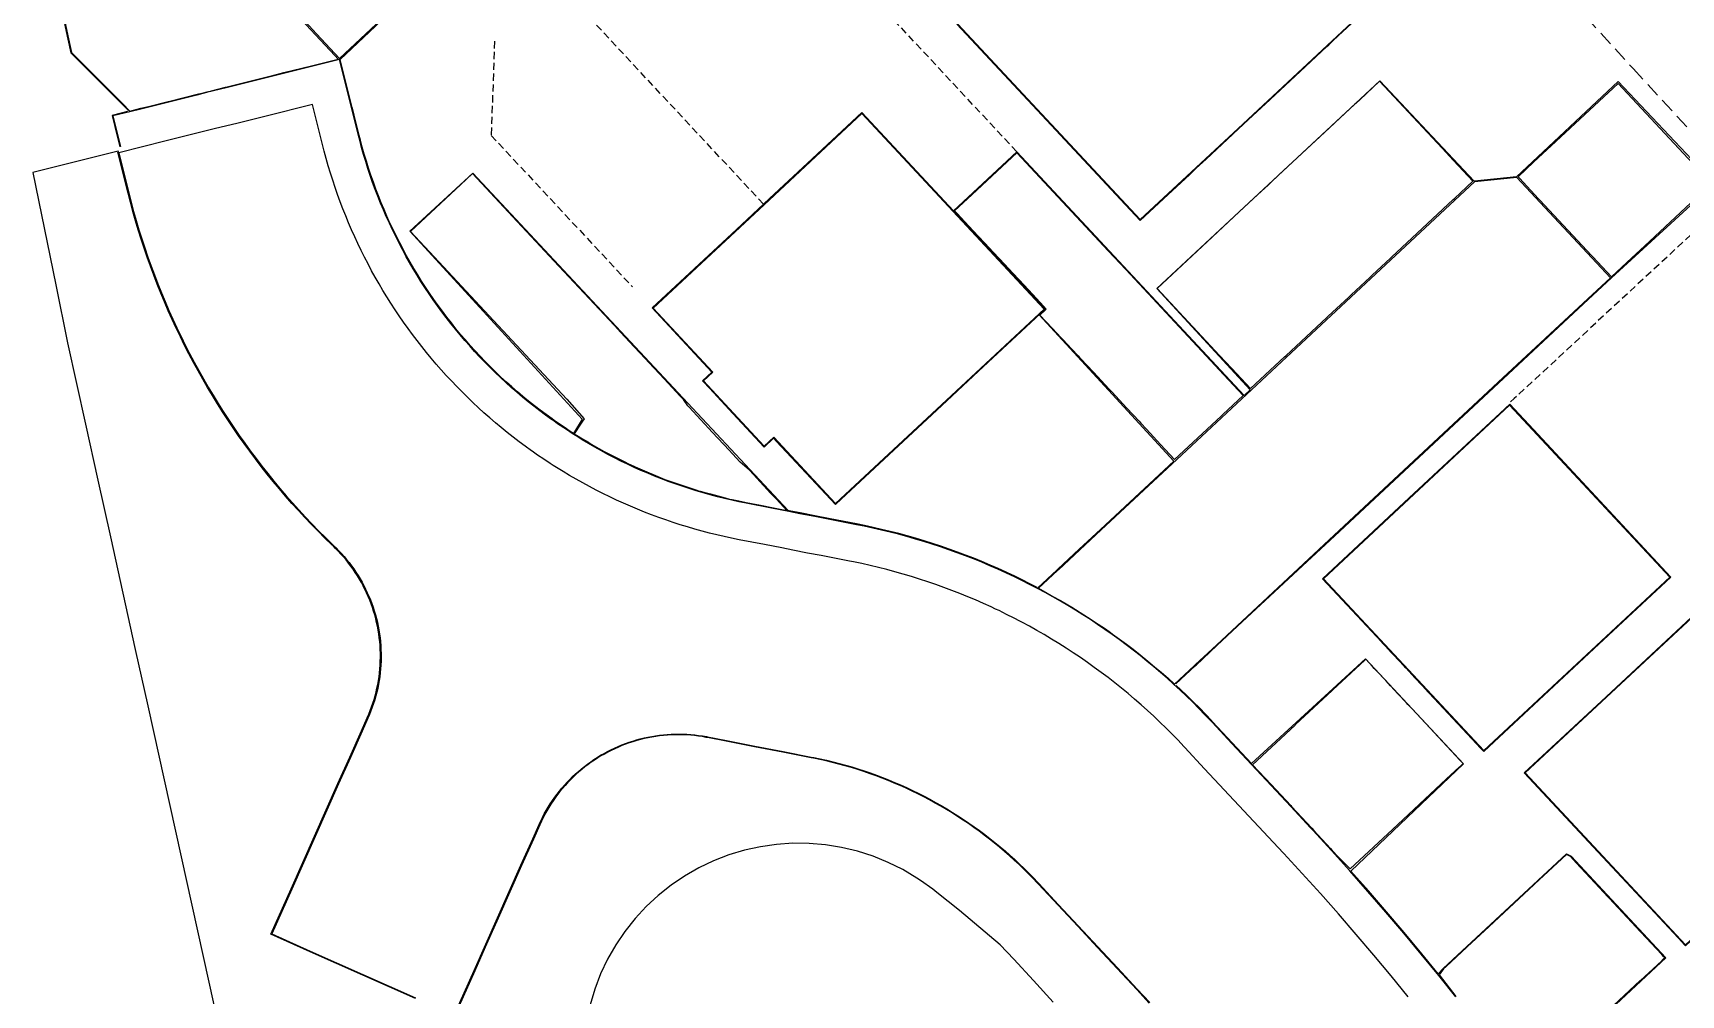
# Model space of a CAD drawing. Header units: metres. Extents: x 337936 to 338461, y 373266 to 374024.
# Drawn here: x 337943.2 to 338000.4, y 373948.1 to 373981.4 of the extents above; entities that cross this region are included whole.
import ezdxf

# ---------------------------------------------------------------- set-up
doc = ezdxf.new("R2010")
doc.units = ezdxf.units.M
doc.linetypes.add('DASHED2', pattern=[0.375, 0.25, -0.125])
for name, color, linetype in [('3D_LINES', 4, 'Continuous'), ('PLOTS EXTERNAL LEVEL', 3, 'Continuous'), ('PLOTS FFL', 1, 'Continuous')]:
    doc.layers.add(name, color=color, linetype=linetype)

msp = doc.modelspace()

# ---------------------------------------------------------------- linework, layer by layer
at = {"layer": '3D_LINES', "linetype": 'DASHED2'}
for points in [[(337977.357, 373977.323, 34.38), (337967.014, 373988.414, 34.09), (337967.014, 373988.414, 34.09)], [(337968.571, 373975.507, 34.5), (337961.409, 373983.187, 34.229), (337961.409, 373983.187, 34.229)], [(337959.239, 373981.163, 34.281), (337959.124, 373977.892, 34.368)], [(337959.124, 373977.892, 34.368), (337964.026, 373972.636, 34.486)], [(338002.518, 373976.088, 33.704), (338002.514, 373976.085, 33.997), (338001.561, 373975.202, 34.059), (337994.612, 373968.766, 34.49), (337994.484, 373968.647, 34.494)]]:
    msp.add_polyline3d(points, dxfattribs=at)
at = {"layer": '3D_LINES', "linetype": 'DASHED2', "ltscale": 2}
for points in [[(337991.467, 373988.133, 33.798), (337991.624, 373987.962, 33.796), (337994.238, 373985.113, 33.782), (337996.088, 373983.096, 33.797), (337998.105, 373980.898, 33.751), (337998.732, 373980.215, 33.743)], [(337998.732, 373980.215, 33.743), (338001.732, 373976.945, 33.707), (338002.518, 373976.088, 33.704)]]:
    msp.add_polyline3d(points, dxfattribs=at)
at = {"layer": '3D_LINES', "linetype": 'Continuous'}
for points in [[(337943.378, 373986.221, 34.283), (337944.415, 373981.341, 34.316), (337944.538, 373980.763, 34.32), (337944.794, 373980.506, 34.326), (337944.893, 373980.407, 34.329), (337945.048, 373980.252, 34.334), (337945.735, 373979.563, 34.358), (337946.324, 373978.973, 34.377), (337946.544, 373978.752, 34.372)], [(337943.403, 373986.226, 34.283), (337944.44, 373981.347, 34.316), (337944.561, 373980.775, 34.32), (337944.812, 373980.524, 34.326), (337944.911, 373980.424, 34.329), (337945.066, 373980.269, 34.334), (337945.753, 373979.581, 34.358), (337946.342, 373978.991, 34.377), (337946.593, 373978.739, 34.372), (337946.975, 373978.834, 34.383), (337947.234, 373978.899, 34.391), (337947.921, 373979.07, 34.413), (337947.975, 373979.084, 34.414), (337948.969, 373979.332, 34.443), (337949.097, 373979.364, 34.447), (337949.268, 373979.406, 34.452), (337949.419, 373979.444, 34.448), (337949.911, 373979.566, 34.432), (337949.971, 373979.582, 34.431), (337950.892, 373979.811, 34.402), (337950.94, 373979.823, 34.401), (337951.445, 373979.949, 34.385), (337951.498, 373979.962, 34.384), (337951.936, 373980.071, 34.371), (337952.893, 373980.31, 34.376), (337953.815, 373980.54, 34.39), (337953.696, 373980.668, 34.381), (337953.026, 373981.387, 34.329), (337952.207, 373982.264, 34.327)], [(337952.223, 373982.284, 34.327), (337955.743, 373985.55, 34.199), (337957.34, 373983.801, 34.199), (337953.887, 373980.532, 34.392)], [(337985.452, 373969.062, 34.428), (337982.214, 373972.583, 34.305), (337989.944, 373979.791, 34.308), (337993.215, 373976.3, 34.163)], [(337994.692, 373976.459, 34.156), (337998.215, 373979.761, 34.093), (338001.56, 373976.225, 34.093), (337997.98, 373972.95, 34.275)], [(337975.163, 373975.277, 34.425), (337977.357, 373977.323, 34.38)], [(337985.244, 373968.868, 34.435), (337977.357, 373977.323, 34.38)], [(337969.421, 373964.872, 34.648), (337958.486, 373976.583, 34.444), (337956.299, 373974.57, 34.414), (337962.282, 373968.046, 34.531), (337961.973, 373967.553, 34.548)], [(337994.692, 373976.459, 34.156), (337993.233, 373976.302, 34.163), (337993.215, 373976.3, 34.163)], [(337982.871, 373958.86, 34.743), (337983.538, 373959.483, 34.735), (337983.572, 373959.514, 34.735), (337984.297, 373960.19, 34.726), (337985.016, 373960.861, 34.717), (337988.383, 373964, 34.602), (337991.308, 373966.728, 34.502), (337994.233, 373969.456, 34.402), (337997.179, 373972.204, 34.302), (337997.98, 373972.95, 34.275), (337997.98, 373972.95, 34.275)], [(337982.806, 373966.594, 34.519), (337978.129, 373971.666, 34.514)], [(337985.452, 373969.062, 34.428), (337985.244, 373968.868, 34.435)], [(337982.806, 373966.594, 34.519), (337980.263, 373964.223, 34.606), (337979.52, 373963.53, 34.643), (337978.778, 373962.838, 34.681), (337978.747, 373962.809, 34.682), (337978.088, 373962.194, 34.715)], [(337985.494, 373956.102, 34.757), (337989.453, 373959.733, 34.618), (337992.848, 373956.092, 34.54), (337988.946, 373952.367, 34.766)], [(337991.972, 373948.804, 34.764), (337992.146, 373948.989, 34.749), (337996.419, 373952.968, 34.542), (337996.582, 373952.88, 34.549), (337999.87, 373949.355, 34.47), (337995.017, 373944.822, 34.75)], [(337996.767, 373946.497, 34.651), (337998.983, 373948.564, 34.513), (337998.994, 373948.574, 34.512), (337999.712, 373949.244, 34.476), (337999.729, 373949.259, 34.475), (337999.814, 373949.339, 34.471), (337999.832, 373949.355, 34.47), (337999.79, 373949.399, 34.468), (337999.727, 373949.467, 34.468), (337998.816, 373950.444, 34.462), (337998.686, 373950.583, 34.462), (337998.054, 373951.262, 34.466), (337997.916, 373951.409, 34.475), (337997.855, 373951.475, 34.499), (337997.57, 373951.78, 34.561), (337996.752, 373952.657, 34.561), (337996.558, 373952.866, 34.549), (337996.424, 373952.946, 34.542), (337995.317, 373951.913, 34.538), (337995.305, 373951.902, 34.538), (337995.293, 373951.891, 34.538), (337993.727, 373950.431, 34.635), (337992.978, 373949.733, 34.689), (337992.966, 373949.721, 34.69), (337992.253, 373949.056, 34.742), (337992.158, 373948.968, 34.749), (337992.004, 373948.763, 34.762), (337992.588, 373948.019, 34.761)]]:
    msp.add_polyline3d(points, dxfattribs=at)
for points in [[(337957.338, 373983.801, 34.199), (337956.536, 373984.66, 34.201), (337955.735, 373985.519, 34.199), (337954.316, 373984.197, 34.251), (337952.261, 373982.28, 34.326), (337953.062, 373981.421, 34.327), (337953.864, 373980.561, 34.389), (337954.594, 373981.242, 34.335), (337955.31, 373981.91, 34.282), (337955.548, 373982.132, 34.265), (337956.65, 373983.16, 34.225), (337957.338, 373983.801, 34.199)], [(337993.179, 373976.301, 34.164), (337992.508, 373977.022, 34.218), (337992.113, 373977.445, 34.249), (337989.94, 373979.775, 34.308), (337989.25, 373979.132, 34.309), (337989.125, 373979.016, 34.309), (337989.071, 373978.965, 34.309), (337988.745, 373978.661, 34.309), (337988.203, 373978.156, 34.31), (337986.448, 373976.519, 34.308), (337986.171, 373976.261, 34.321), (337986.069, 373976.165, 34.319), (337985.716, 373975.837, 34.305), (337985.397, 373975.539, 34.305), (337985.071, 373975.236, 34.306), (337983.961, 373974.2, 34.308), (337982.224, 373972.58, 34.305), (337984.39, 373970.257, 34.345), (337984.802, 373969.816, 34.375), (337984.817, 373969.799, 34.377), (337985.463, 373969.106, 34.425), (337986.642, 373970.205, 34.385), (337986.685, 373970.246, 34.385), (337988.111, 373971.576, 34.336), (337988.155, 373971.616, 34.335), (337988.868, 373972.281, 34.311), (337988.956, 373972.363, 34.308), (337989.6, 373972.963, 34.285), (337989.687, 373973.045, 34.282), (337990.313, 373973.629, 34.26), (337990.357, 373973.669, 34.26), (337992.496, 373975.664, 34.187), (337992.54, 373975.705, 34.186), (337993.179, 373976.301, 34.164)], [(337998.215, 373979.699, 34.093), (337995.892, 373977.532, 34.173), (337995.445, 373977.115, 34.166), (337995.277, 373976.959, 34.164), (337994.741, 373976.459, 34.156), (337994.791, 373976.406, 34.158), (337995.456, 373975.693, 34.182), (337995.497, 373975.649, 34.183), (337997.292, 373973.724, 34.248), (337997.333, 373973.68, 34.249), (337997.981, 373972.985, 34.273), (337998.694, 373973.65, 34.211), (337999.128, 373974.055, 34.173), (338001.455, 373976.225, 34.093), (337999.835, 373977.962, 34.096), (337998.215, 373979.699, 34.093)], [(337977.355, 373977.288, 34.426), (337975.791, 373975.829, 34.479), (337975.198, 373975.276, 34.438), (337975.282, 373975.186, 34.499), (337975.555, 373974.893, 34.499), (337975.846, 373974.581, 34.442), (337976.234, 373974.165, 34.499), (337976.247, 373974.151, 34.499), (337976.543, 373973.834, 34.457), (337976.923, 373973.426, 34.499), (337977.225, 373973.103, 34.473), (337977.605, 373972.694, 34.499), (337977.907, 373972.371, 34.489), (337978.287, 373971.963, 34.499), (337978.379, 373971.865, 34.499), (337978.36, 373971.848, 34.5), (337978.159, 373971.66, 34.513), (337978.587, 373971.202, 34.514), (337978.897, 373970.87, 34.51), (337978.96, 373970.802, 34.51), (337979.267, 373970.472, 34.511), (337979.479, 373970.246, 34.511), (337979.532, 373970.189, 34.511), (337979.574, 373970.143, 34.511), (337980.012, 373969.673, 34.512), (337980.56, 373969.086, 34.513), (337980.649, 373968.99, 34.514), (337981.174, 373968.428, 34.515), (337981.597, 373967.973, 34.514), (337981.663, 373967.903, 34.514), (337981.851, 373967.702, 34.515), (337982.344, 373967.173, 34.516), (337982.831, 373966.651, 34.517), (337984.442, 373968.154, 34.462), (337984.497, 373968.205, 34.46), (337985.207, 373968.868, 34.436), (337984.536, 373969.588, 34.434), (337981.133, 373973.237, 34.427), (337980.524, 373973.89, 34.426), (337977.355, 373977.288, 34.426)], [(337958.478, 373976.569, 34.444), (337958.057, 373976.177, 34.473), (337956.32, 373974.557, 34.414), (337957.306, 373973.5, 34.432), (337959.367, 373971.291, 34.47), (337961.749, 373968.736, 34.513), (337962.343, 373968.063, 34.531), (337962.29, 373967.98, 34.534), (337962.24, 373967.902, 34.536), (337962.005, 373967.533, 34.548), (337962.081, 373967.489, 34.549), (337962.289, 373967.366, 34.552), (337962.496, 373967.243, 34.555), (337962.557, 373967.207, 34.556), (337962.755, 373967.091, 34.559), (337962.956, 373966.972, 34.562), (337963.015, 373966.937, 34.563), (337963.162, 373966.863, 34.565), (337963.366, 373966.761, 34.568), (337963.573, 373966.658, 34.571), (337963.757, 373966.565, 34.574), (337963.866, 373966.511, 34.576), (337964.09, 373966.4, 34.58), (337964.112, 373966.391, 34.58), (337965.147, 373965.957, 34.594), (337966.258, 373965.579, 34.61), (337966.314, 373965.564, 34.61), (337966.367, 373965.55, 34.612), (337966.494, 373965.516, 34.613), (337966.734, 373965.452, 34.617), (337967.245, 373965.316, 34.623), (337967.392, 373965.276, 34.625), (337967.48, 373965.258, 34.626), (337967.718, 373965.207, 34.63), (337967.971, 373965.154, 34.633), (337968.462, 373965.058, 34.637), (337968.863, 373964.98, 34.641), (337969.378, 373964.88, 34.646), (337969.017, 373965.267, 34.626), (337968.816, 373965.482, 34.614), (337968.336, 373965.998, 34.611), (337968.081, 373966.272, 34.622), (337967.76, 373966.558, 34.622), (337967.621, 373966.708, 34.621), (337967.377, 373966.969, 34.631), (337966.805, 373967.582, 34.634), (337965.987, 373968.46, 34.634), (337965.946, 373968.504, 34.632), (337965.789, 373968.729, 34.622), (337965.68, 373968.845, 34.617), (337965.26, 373969.296, 34.609), (337964.971, 373969.607, 34.588), (337964.77, 373969.822, 34.576), (337964.289, 373970.338, 34.568), (337964.088, 373970.554, 34.556), (337963.607, 373971.069, 34.547), (337963.398, 373971.293, 34.542), (337961.474, 373973.356, 34.507), (337960.029, 373974.906, 34.473), (337958.478, 373976.569, 34.444)], [(337997.944, 373972.951, 34.275), (337994.696, 373976.434, 34.156), (337993.236, 373976.277, 34.163), (337993.226, 373976.276, 34.163), (337989.632, 373972.925, 34.286), (337986.706, 373970.197, 34.386), (337983.066, 373966.802, 34.511), (337980.28, 373964.204, 34.606), (337979.537, 373963.512, 34.643), (337978.796, 373962.82, 34.681), (337978.764, 373962.79, 34.682), (337978.11, 373962.181, 34.715), (337978.346, 373962.047, 34.717), (337978.607, 373961.899, 34.719), (337978.868, 373961.751, 34.721), (337979.124, 373961.605, 34.722), (337979.284, 373961.515, 34.723), (337979.393, 373961.443, 34.724), (337979.678, 373961.258, 34.726), (337979.929, 373961.096, 34.727), (337980.182, 373960.931, 34.729), (337980.434, 373960.766, 34.73), (337980.602, 373960.642, 34.731), (337980.673, 373960.59, 34.732), (337980.914, 373960.412, 34.733), (337981.155, 373960.235, 34.734), (337981.393, 373960.06, 34.736), (337981.503, 373959.979, 34.736), (337981.639, 373959.866, 34.737), (337981.899, 373959.649, 34.739), (337982.129, 373959.458, 34.74), (337982.361, 373959.264, 34.741), (337982.54, 373959.115, 34.742), (337982.591, 373959.069, 34.742), (337982.829, 373958.855, 34.744), (337983.521, 373959.501, 34.735), (337983.555, 373959.533, 34.735), (337984.28, 373960.209, 34.726), (337984.999, 373960.879, 34.717), (337988.365, 373964.019, 34.602), (337991.291, 373966.747, 34.502), (337994.216, 373969.475, 34.402), (337997.162, 373972.222, 34.302), (337997.944, 373972.951, 34.275)], [(337989.427, 373959.687, 34.617), (337988.319, 373958.654, 34.606), (337988.307, 373958.643, 34.606), (337988.295, 373958.632, 34.606), (337987.025, 373957.447, 34.68), (337987.005, 373957.429, 34.681), (337985.535, 373956.058, 34.756), (337986.177, 373955.369, 34.759), (337986.859, 373954.638, 34.761), (337986.886, 373954.61, 34.761), (337987.587, 373953.857, 34.763), (337987.659, 373953.778, 34.763), (337987.8, 373953.623, 34.764), (337988.234, 373953.148, 34.764), (337988.294, 373953.082, 34.765), (337988.509, 373952.848, 34.765), (337988.921, 373952.447, 34.763), (337990.386, 373953.813, 34.676), (337992.25, 373955.552, 34.567), (337992.714, 373955.984, 34.546), (337992.731, 373956, 34.545), (337992.834, 373956.096, 34.54), (337992.792, 373956.14, 34.538), (337992.729, 373956.208, 34.538), (337991.818, 373957.185, 34.535), (337991.688, 373957.324, 34.535), (337991.056, 373958.002, 34.536), (337990.918, 373958.15, 34.536), (337990.857, 373958.216, 34.568), (337990.572, 373958.521, 34.636), (337990.323, 373958.788, 34.637), (337990.15, 373958.974, 34.589), (337989.819, 373959.329, 34.636), (337989.754, 373959.398, 34.636), (337989.696, 373959.461, 34.609), (337989.458, 373959.716, 34.618)]]:
    msp.add_polyline3d(points, close=True, dxfattribs=at)
at = {"layer": '3D_LINES'}
for points in [[(337992.584, 373947.999, 34.762), (337991.989, 373948.743, 34.764), (337991.387, 373949.482, 34.765), (337990.778, 373950.214, 34.766), (337990.161, 373950.941, 34.766), (337989.537, 373951.661, 34.766), (337988.906, 373952.374, 34.766), (337988.268, 373953.082, 34.765), (337987.623, 373953.783, 34.764), (337987.539, 373953.872, 34.764), (337986.857, 373954.604, 34.762), (337986.175, 373955.335, 34.76), (337985.493, 373956.066, 34.757), (337984.811, 373956.798, 34.754), (337984.129, 373957.529, 34.75), (337984.092, 373957.568, 34.75), (337983.883, 373957.79, 34.749), (337983.671, 373958.008, 34.748), (337983.456, 373958.224, 34.747), (337983.238, 373958.437, 34.746), (337983.017, 373958.647, 34.745), (337982.793, 373958.854, 34.744), (337982.567, 373959.058, 34.743), (337982.338, 373959.259, 34.741), (337982.106, 373959.457, 34.74), (337981.871, 373959.651, 34.739), (337981.634, 373959.843, 34.738), (337981.395, 373960.031, 34.736), (337981.153, 373960.216, 34.735), (337980.908, 373960.398, 34.734), (337980.661, 373960.577, 34.732), (337980.412, 373960.752, 34.731), (337980.16, 373960.924, 34.729), (337979.906, 373961.092, 34.728), (337979.65, 373961.258, 34.726), (337979.392, 373961.419, 34.725), (337979.131, 373961.577, 34.723), (337978.869, 373961.732, 34.722), (337978.604, 373961.883, 34.72), (337978.337, 373962.031, 34.718), (337978.069, 373962.175, 34.717), (337978.068, 373962.175, 34.717), (337977.798, 373962.315, 34.715), (337977.526, 373962.452, 34.713), (337977.252, 373962.585, 34.711), (337977.171, 373962.623, 34.711), (337977.171, 373962.623, 34.711), (337976.976, 373962.714, 34.71), (337976.698, 373962.84, 34.708), (337976.419, 373962.962, 34.706), (337976.138, 373963.08, 34.704), (337975.856, 373963.195, 34.702), (337975.572, 373963.305, 34.7), (337975.286, 373963.412, 34.698), (337975, 373963.515, 34.696), (337974.711, 373963.614, 34.694), (337974.422, 373963.71, 34.692), (337974.131, 373963.801, 34.69), (337973.839, 373963.888, 34.688), (337973.546, 373963.972, 34.686), (337973.252, 373964.052, 34.683), (337972.957, 373964.127, 34.681), (337972.661, 373964.199, 34.679), (337972.364, 373964.267, 34.677), (337972.066, 373964.331, 34.674), (337971.795, 373964.385, 34.672), (337970.813, 373964.576, 34.662), (337970.346, 373964.666, 34.657), (337970.346, 373964.666, 34.657), (337969.832, 373964.766, 34.652), (337969.449, 373964.841, 34.648), (337969.449, 373964.841, 34.648), (337968.85, 373964.957, 34.642), (337967.966, 373965.129, 34.633), (337967.716, 373965.18, 34.629), (337967.466, 373965.234, 34.626), (337967.218, 373965.292, 34.623), (337966.97, 373965.353, 34.619), (337966.723, 373965.419, 34.616), (337966.478, 373965.488, 34.613), (337966.233, 373965.56, 34.61), (337965.989, 373965.636, 34.606), (337965.747, 373965.716, 34.603), (337965.505, 373965.799, 34.6), (337965.265, 373965.886, 34.596), (337965.027, 373965.977, 34.593), (337964.789, 373966.071, 34.59), (337964.554, 373966.168, 34.586), (337964.319, 373966.269, 34.583), (337964.086, 373966.373, 34.58), (337963.855, 373966.481, 34.576), (337963.625, 373966.593, 34.573), (337963.397, 373966.707, 34.57), (337963.171, 373966.825, 34.566), (337962.946, 373966.946, 34.563), (337962.723, 373967.071, 34.56), (337962.503, 373967.199, 34.556), (337962.284, 373967.33, 34.553), (337962.067, 373967.465, 34.55), (337961.97, 373967.526, 34.548), (337961.97, 373967.526, 34.548), (337961.852, 373967.602, 34.547), (337961.639, 373967.743, 34.543), (337961.428, 373967.887, 34.54), (337961.291, 373967.983, 34.538), (337961.291, 373967.983, 34.538), (337961.219, 373968.034, 34.537), (337961.013, 373968.184, 34.533), (337960.808, 373968.337, 34.53), (337960.606, 373968.493, 34.527), (337960.407, 373968.652, 34.523), (337960.21, 373968.814, 34.52), (337960.015, 373968.979, 34.517), (337959.822, 373969.147, 34.513), (337959.633, 373969.318, 34.51), (337959.445, 373969.491, 34.507), (337959.261, 373969.667, 34.503), (337959.079, 373969.846, 34.5), (337958.899, 373970.028, 34.497), (337958.722, 373970.212, 34.493), (337958.548, 373970.398, 34.49), (337958.377, 373970.588, 34.487), (337958.209, 373970.78, 34.484), (337958.043, 373970.974, 34.48), (337957.881, 373971.171, 34.477), (337957.721, 373971.37, 34.474), (337957.564, 373971.571, 34.47), (337957.411, 373971.775, 34.467), (337957.26, 373971.981, 34.464), (337957.112, 373972.189, 34.46), (337956.968, 373972.4, 34.457), (337956.826, 373972.612, 34.454), (337956.688, 373972.827, 34.45), (337956.553, 373973.043, 34.447), (337956.421, 373973.262, 34.444), (337956.293, 373973.482, 34.44), (337956.167, 373973.705, 34.437), (337956.045, 373973.929, 34.434), (337955.927, 373974.155, 34.43), (337955.811, 373974.383, 34.427), (337955.699, 373974.612, 34.424), (337955.591, 373974.843, 34.421), (337955.486, 373975.076, 34.417), (337955.384, 373975.31, 34.414), (337955.286, 373975.545, 34.411), (337955.191, 373975.782, 34.407), (337955.1, 373976.021, 34.404), (337955.012, 373976.261, 34.401), (337954.928, 373976.502, 34.397), (337954.848, 373976.744, 34.394), (337954.771, 373976.987, 34.391), (337954.698, 373977.232, 34.387), (337954.628, 373977.477, 34.384), (337954.562, 373977.724, 34.381), (337954.52, 373977.889, 34.379), (337954.346, 373978.585, 34.371), (337954.278, 373978.859, 34.372), (337954.036, 373979.83, 34.381), (337953.862, 373980.526, 34.392), (337952.892, 373980.284, 34.377), (337951.922, 373980.042, 34.371), (337951.922, 373980.042, 34.371), (337950.951, 373979.8, 34.402), (337949.981, 373979.558, 34.432), (337949.253, 373979.377, 34.455), (337948.914, 373979.292, 34.444), (337947.944, 373979.05, 34.414), (337946.973, 373978.808, 34.383), (337946.585, 373978.712, 34.371), (337946.003, 373978.566, 34.373), (337946.177, 373977.87, 34.357), (337946.268, 373977.502, 34.349)], [(337961.973, 373967.553, 34.548), (337961.865, 373967.623, 34.547), (337961.653, 373967.764, 34.543), (337961.442, 373967.907, 34.54), (337961.305, 373968.003, 34.538), (337961.234, 373968.054, 34.537), (337961.028, 373968.204, 34.533), (337960.824, 373968.357, 34.53), (337960.622, 373968.513, 34.527), (337960.423, 373968.672, 34.523), (337960.226, 373968.833, 34.52), (337960.031, 373968.998, 34.517), (337959.839, 373969.166, 34.513), (337959.649, 373969.336, 34.51), (337959.462, 373969.509, 34.507), (337959.278, 373969.685, 34.503), (337959.096, 373969.864, 34.5), (337958.917, 373970.045, 34.497), (337958.741, 373970.229, 34.493), (337958.567, 373970.415, 34.49), (337958.396, 373970.604, 34.487), (337958.228, 373970.796, 34.484), (337958.062, 373970.99, 34.48), (337957.9, 373971.186, 34.477), (337957.741, 373971.385, 34.474), (337957.584, 373971.586, 34.47), (337957.431, 373971.79, 34.467), (337957.28, 373971.996, 34.464), (337957.133, 373972.204, 34.46), (337956.988, 373972.414, 34.457), (337956.847, 373972.626, 34.454), (337956.709, 373972.84, 34.45), (337956.574, 373973.056, 34.447), (337956.443, 373973.275, 34.444), (337956.314, 373973.495, 34.44), (337956.189, 373973.717, 34.437), (337956.067, 373973.941, 34.434), (337955.949, 373974.166, 34.43), (337955.834, 373974.394, 34.427), (337955.722, 373974.623, 34.424), (337955.613, 373974.853, 34.421), (337955.508, 373975.086, 34.417), (337955.407, 373975.319, 34.414), (337955.309, 373975.555, 34.411), (337955.214, 373975.791, 34.407), (337955.123, 373976.03, 34.404), (337955.036, 373976.269, 34.401), (337954.952, 373976.51, 34.397), (337954.872, 373976.751, 34.394), (337954.795, 373976.994, 34.391), (337954.722, 373977.239, 34.387), (337954.652, 373977.484, 34.384), (337954.586, 373977.73, 34.381), (337954.544, 373977.895, 34.379), (337954.37, 373978.591, 34.371), (337954.302, 373978.865, 34.372), (337954.06, 373979.836, 34.381), (337953.887, 373980.532, 34.392)], [(337946.511, 373978.719, 34.371), (337945.973, 373978.585, 34.373), (337946.152, 373977.864, 34.357), (337946.244, 373977.496, 34.349)], [(337990.936, 373947.997, 34.614), (337990.34, 373948.727, 34.615), (337989.737, 373949.45, 34.616), (337989.127, 373950.168, 34.616), (337988.51, 373950.879, 34.616), (337987.885, 373951.584, 34.616), (337987.253, 373952.283, 34.615), (337986.616, 373952.974, 34.614), (337986.597, 373952.994, 34.614), (337985.915, 373953.725, 34.612), (337985.233, 373954.457, 34.61), (337984.551, 373955.188, 34.607), (337983.869, 373955.919, 34.604), (337983.187, 373956.651, 34.6), (337983.149, 373956.692, 34.6), (337982.947, 373956.905, 34.599), (337982.74, 373957.118, 34.598), (337982.531, 373957.328, 34.597), (337982.318, 373957.535, 34.596), (337982.103, 373957.738, 34.595), (337981.885, 373957.939, 34.593), (337981.664, 373958.137, 34.592), (337981.44, 373958.332, 34.591), (337981.214, 373958.524, 34.59), (337980.985, 373958.712, 34.588), (337980.754, 373958.898, 34.587), (337980.52, 373959.08, 34.586), (337980.283, 373959.259, 34.584), (337980.044, 373959.434, 34.583), (337979.803, 373959.606, 34.581), (337979.559, 373959.775, 34.58), (337979.313, 373959.941, 34.578), (337979.065, 373960.103, 34.577), (337978.814, 373960.262, 34.575), (337978.562, 373960.417, 34.574), (337978.307, 373960.569, 34.572), (337978.05, 373960.717, 34.57), (337977.791, 373960.861, 34.569), (337977.532, 373961.002, 34.567), (337977.466, 373961.037, 34.567), (337977.267, 373961.14, 34.589), (337977.003, 373961.274, 34.618), (337976.738, 373961.403, 34.648), (337976.621, 373961.459, 34.661), (337976.467, 373961.531, 34.66), (337976.198, 373961.653, 34.658), (337975.927, 373961.772, 34.656), (337975.653, 373961.887, 34.654), (337975.379, 373961.998, 34.652), (337975.102, 373962.106, 34.65), (337974.824, 373962.21, 34.648), (337974.545, 373962.31, 34.646), (337974.265, 373962.406, 34.644), (337973.983, 373962.498, 34.642), (337973.7, 373962.586, 34.639), (337973.416, 373962.67, 34.637), (337973.13, 373962.751, 34.635), (337972.844, 373962.827, 34.633), (337972.556, 373962.9, 34.63), (337972.268, 373962.968, 34.628), (337971.978, 373963.033, 34.626), (337971.689, 373963.093, 34.623), (337971.55, 373963.12, 34.622), (337970.568, 373963.311, 34.612), (337970.1, 373963.402, 34.607), (337969.586, 373963.502, 34.545), (337969.203, 373963.577, 34.498), (337968.604, 373963.693, 34.492), (337967.723, 373963.864, 34.483), (337967.462, 373963.917, 34.48), (337967.205, 373963.973, 34.476), (337966.949, 373964.032, 34.473), (337966.693, 373964.095, 34.47), (337966.438, 373964.162, 34.467), (337966.185, 373964.232, 34.464), (337965.932, 373964.306, 34.46), (337965.681, 373964.383, 34.457), (337965.43, 373964.464, 34.454), (337965.181, 373964.548, 34.451), (337964.933, 373964.636, 34.448), (337964.686, 373964.728, 34.445), (337964.441, 373964.823, 34.441), (337964.197, 373964.922, 34.438), (337963.954, 373965.024, 34.435), (337963.713, 373965.129, 34.432), (337963.473, 373965.238, 34.429), (337963.235, 373965.35, 34.425), (337962.999, 373965.466, 34.422), (337962.764, 373965.585, 34.419), (337962.531, 373965.707, 34.416), (337962.299, 373965.832, 34.413), (337962.07, 373965.961, 34.41), (337961.842, 373966.093, 34.406), (337961.616, 373966.229, 34.403), (337961.392, 373966.368, 34.4), (337961.276, 373966.44, 34.399), (337961.172, 373966.508, 34.411), (337960.951, 373966.653, 34.438), (337960.733, 373966.801, 34.465), (337960.545, 373966.933, 34.488), (337960.519, 373966.951, 34.487), (337960.304, 373967.106, 34.484), (337960.093, 373967.263, 34.481), (337959.884, 373967.423, 34.478), (337959.677, 373967.586, 34.475), (337959.473, 373967.752, 34.471), (337959.271, 373967.921, 34.468), (337959.071, 373968.092, 34.465), (337958.874, 373968.267, 34.462), (337958.68, 373968.444, 34.459), (337958.487, 373968.624, 34.455), (337958.298, 373968.807, 34.452), (337958.111, 373968.992, 34.449), (337957.927, 373969.18, 34.446), (337957.745, 373969.371, 34.443), (337957.566, 373969.564, 34.44), (337957.39, 373969.759, 34.436), (337957.217, 373969.957, 34.433), (337957.047, 373970.158, 34.43), (337956.879, 373970.361, 34.427), (337956.714, 373970.566, 34.424), (337956.553, 373970.774, 34.42), (337956.394, 373970.984, 34.417), (337956.238, 373971.196, 34.414), (337956.085, 373971.41, 34.411), (337955.936, 373971.627, 34.408), (337955.789, 373971.845, 34.405), (337955.646, 373972.066, 34.401), (337955.505, 373972.289, 34.398), (337955.368, 373972.513, 34.395), (337955.234, 373972.74, 34.392), (337955.103, 373972.968, 34.389), (337954.976, 373973.198, 34.385), (337954.852, 373973.431, 34.382), (337954.731, 373973.664, 34.379), (337954.613, 373973.9, 34.376), (337954.499, 373974.137, 34.373), (337954.388, 373974.376, 34.37), (337954.281, 373974.616, 34.366), (337954.177, 373974.858, 34.363), (337954.076, 373975.101, 34.36), (337953.979, 373975.346, 34.357), (337953.885, 373975.592, 34.354), (337953.795, 373975.839, 34.35), (337953.709, 373976.087, 34.347), (337953.626, 373976.337, 34.344), (337953.546, 373976.588, 34.341), (337953.47, 373976.84, 34.338), (337953.398, 373977.093, 34.335), (337953.329, 373977.347, 34.331), (337953.27, 373977.58, 34.329), (337952.924, 373978.965, 34.321), (337951.275, 373978.553, 34.351), (337950.304, 373978.311, 34.381), (337949.565, 373978.127, 34.405), (337948.826, 373977.943, 34.381), (337947.855, 373977.701, 34.351), (337946.206, 373977.29, 34.321), (337946.552, 373975.9, 34.329), (337946.635, 373975.578, 34.331), (337946.722, 373975.257, 34.334), (337946.812, 373974.938, 34.337), (337946.907, 373974.62, 34.34), (337947.006, 373974.303, 34.343), (337947.11, 373973.987, 34.346), (337947.217, 373973.673, 34.349), (337947.328, 373973.361, 34.352), (337947.444, 373973.049, 34.355), (337947.563, 373972.74, 34.358), (337947.687, 373972.431, 34.361), (337947.815, 373972.125, 34.364), (337947.946, 373971.82, 34.367), (337948.082, 373971.517, 34.369), (337948.221, 373971.216, 34.372), (337948.365, 373970.916, 34.375), (337948.512, 373970.619, 34.378), (337948.663, 373970.323, 34.381), (337948.818, 373970.03, 34.384), (337948.977, 373969.738, 34.387), (337949.139, 373969.449, 34.39), (337949.306, 373969.161, 34.393), (337949.476, 373968.876, 34.396), (337949.649, 373968.593, 34.399), (337949.827, 373968.313, 34.402), (337950.008, 373968.035, 34.405), (337950.193, 373967.759, 34.407), (337950.381, 373967.485, 34.41), (337950.573, 373967.214, 34.413), (337950.768, 373966.946, 34.416), (337950.967, 373966.68, 34.419), (337951.169, 373966.417, 34.422), (337951.375, 373966.156, 34.425), (337951.584, 373965.898, 34.428), (337951.796, 373965.643, 34.431), (337952.012, 373965.391, 34.434), (337952.231, 373965.141, 34.437), (337952.453, 373964.895, 34.44), (337952.679, 373964.651, 34.443), (337952.907, 373964.41, 34.445), (337953.139, 373964.173, 34.448), (337953.374, 373963.938, 34.451), (337953.612, 373963.706, 34.454), (337953.669, 373963.652, 34.455), (337953.742, 373963.58, 34.456), (337953.839, 373963.481, 34.457), (337953.932, 373963.382, 34.458), (337954.022, 373963.28, 34.459), (337954.109, 373963.176, 34.46), (337954.194, 373963.07, 34.46), (337954.276, 373962.962, 34.46), (337954.355, 373962.851, 34.46), (337954.431, 373962.739, 34.46), (337954.505, 373962.624, 34.46), (337954.575, 373962.508, 34.459), (337954.643, 373962.39, 34.459), (337954.707, 373962.271, 34.458), (337954.768, 373962.149, 34.457), (337954.827, 373962.026, 34.456), (337954.881, 373961.902, 34.455), (337954.933, 373961.776, 34.453), (337954.982, 373961.65, 34.451), (337955.027, 373961.521, 34.449), (337955.069, 373961.392, 34.447), (337955.107, 373961.262, 34.445), (337955.143, 373961.131, 34.443), (337955.175, 373960.998, 34.44), (337955.203, 373960.866, 34.437), (337955.228, 373960.732, 34.434), (337955.25, 373960.598, 34.431), (337955.268, 373960.463, 34.429), (337955.282, 373960.328, 34.426), (337955.293, 373960.193, 34.423), (337955.301, 373960.057, 34.42), (337955.305, 373959.921, 34.418), (337955.306, 373959.785, 34.415), (337955.303, 373959.649, 34.413), (337955.297, 373959.514, 34.41), (337955.287, 373959.378, 34.407), (337955.274, 373959.243, 34.405), (337955.257, 373959.108, 34.402), (337955.237, 373958.973, 34.4), (337955.213, 373958.84, 34.398), (337955.186, 373958.706, 34.395), (337955.156, 373958.574, 34.393), (337955.122, 373958.442, 34.391), (337955.085, 373958.312, 34.389), (337955.044, 373958.182, 34.386), (337955, 373958.053, 34.384), (337954.953, 373957.926, 34.382), (337954.903, 373957.8, 34.38), (337954.847, 373957.671, 34.378), (337954.646, 373957.218, 34.371), (337954.239, 373956.304, 34.358), (337953.832, 373955.391, 34.345), (337953.425, 373954.477, 34.332), (337953.019, 373953.564, 34.319), (337952.612, 373952.65, 34.305), (337952.205, 373951.737, 34.292), (337951.514, 373950.184, 34.279), (337952.849, 373949.589, 34.302), (337953.763, 373949.182, 34.332), (337954.676, 373948.775, 34.362), (337955.59, 373948.369, 34.332), (337956.503, 373947.962, 34.302)], [(337956.493, 373947.939, 34.302), (337955.58, 373948.346, 34.332), (337954.666, 373948.753, 34.362), (337953.753, 373949.159, 34.332), (337952.839, 373949.566, 34.302), (337951.481, 373950.171, 34.279), (337952.182, 373951.747, 34.292), (337952.589, 373952.66, 34.305), (337952.996, 373953.574, 34.319), (337953.403, 373954.487, 34.332), (337953.809, 373955.401, 34.345), (337954.216, 373956.314, 34.358), (337954.623, 373957.228, 34.371), (337954.824, 373957.681, 34.378), (337954.88, 373957.809, 34.38), (337954.93, 373957.935, 34.382), (337954.977, 373958.062, 34.384), (337955.02, 373958.19, 34.386), (337955.061, 373958.319, 34.389), (337955.098, 373958.449, 34.391), (337955.132, 373958.58, 34.393), (337955.162, 373958.712, 34.395), (337955.189, 373958.844, 34.398), (337955.212, 373958.978, 34.4), (337955.232, 373959.111, 34.402), (337955.249, 373959.245, 34.405), (337955.262, 373959.38, 34.407), (337955.272, 373959.515, 34.41), (337955.278, 373959.65, 34.413), (337955.281, 373959.785, 34.415), (337955.28, 373959.921, 34.418), (337955.276, 373960.056, 34.42), (337955.269, 373960.191, 34.423), (337955.257, 373960.326, 34.426), (337955.243, 373960.46, 34.429), (337955.225, 373960.594, 34.431), (337955.203, 373960.728, 34.434), (337955.178, 373960.861, 34.437), (337955.15, 373960.993, 34.44), (337955.118, 373961.124, 34.443), (337955.083, 373961.255, 34.445), (337955.045, 373961.385, 34.447), (337955.003, 373961.513, 34.449), (337954.958, 373961.641, 34.451), (337954.91, 373961.767, 34.453), (337954.858, 373961.892, 34.455), (337954.804, 373962.016, 34.456), (337954.746, 373962.138, 34.457), (337954.685, 373962.259, 34.458), (337954.621, 373962.378, 34.459), (337954.554, 373962.496, 34.459), (337954.484, 373962.611, 34.46), (337954.411, 373962.725, 34.46), (337954.335, 373962.837, 34.46), (337954.256, 373962.947, 34.46), (337954.174, 373963.055, 34.46), (337954.09, 373963.16, 34.46), (337954.003, 373963.264, 34.459), (337953.913, 373963.365, 34.458), (337953.821, 373963.464, 34.457), (337953.725, 373963.562, 34.456), (337953.651, 373963.634, 34.455), (337953.594, 373963.688, 34.454), (337953.356, 373963.92, 34.451), (337953.121, 373964.155, 34.448), (337952.889, 373964.393, 34.445), (337952.661, 373964.634, 34.443), (337952.435, 373964.878, 34.44), (337952.212, 373965.125, 34.437), (337951.993, 373965.375, 34.434), (337951.777, 373965.627, 34.431), (337951.565, 373965.883, 34.428), (337951.355, 373966.141, 34.425), (337951.149, 373966.401, 34.422), (337950.947, 373966.665, 34.419), (337950.748, 373966.931, 34.416), (337950.552, 373967.2, 34.413), (337950.36, 373967.471, 34.41), (337950.172, 373967.745, 34.407), (337949.987, 373968.021, 34.405), (337949.806, 373968.299, 34.402), (337949.628, 373968.58, 34.399), (337949.454, 373968.863, 34.396), (337949.284, 373969.149, 34.393), (337949.118, 373969.436, 34.39), (337948.955, 373969.726, 34.387), (337948.796, 373970.018, 34.384), (337948.641, 373970.312, 34.381), (337948.489, 373970.608, 34.378), (337948.342, 373970.905, 34.375), (337948.199, 373971.205, 34.372), (337948.059, 373971.507, 34.369), (337947.923, 373971.81, 34.367), (337947.792, 373972.115, 34.364), (337947.664, 373972.422, 34.361), (337947.54, 373972.73, 34.358), (337947.421, 373973.04, 34.355), (337947.305, 373973.352, 34.352), (337947.193, 373973.665, 34.349), (337947.086, 373973.98, 34.346), (337946.983, 373974.295, 34.343), (337946.883, 373974.613, 34.34), (337946.788, 373974.931, 34.337), (337946.698, 373975.251, 34.334), (337946.611, 373975.571, 34.331), (337946.528, 373975.894, 34.329), (337946.176, 373977.308, 34.321), (337946.193, 373977.312, 34.322), (337946.186, 373977.34, 34.322), (337943.229, 373976.611, 33.752), (337944.02, 373972.712, 33.722), (337944.428, 373970.7, 33.707), (337945.053, 373967.869, 33.691), (337945.482, 373965.925, 33.684), (337945.915, 373963.963, 33.676), (337946.347, 373962.01, 33.669), (337946.778, 373960.057, 33.666), (337947.209, 373958.104, 33.671), (337950.659, 373942.481, 33.619)], [(337978.057, 373962.209, 34.716), (337977.81, 373962.337, 34.715), (337977.537, 373962.474, 34.713), (337977.263, 373962.608, 34.711), (337977.182, 373962.646, 34.711), (337976.986, 373962.737, 34.71), (337976.708, 373962.863, 34.708), (337976.429, 373962.985, 34.706), (337976.148, 373963.103, 34.704), (337975.865, 373963.218, 34.702), (337975.581, 373963.329, 34.7), (337975.295, 373963.436, 34.698), (337975.008, 373963.539, 34.696), (337974.719, 373963.638, 34.694), (337974.43, 373963.733, 34.692), (337974.138, 373963.825, 34.69), (337973.846, 373963.912, 34.688), (337973.553, 373963.996, 34.686), (337973.258, 373964.076, 34.683), (337972.963, 373964.152, 34.681), (337972.666, 373964.223, 34.679), (337972.369, 373964.291, 34.677), (337972.071, 373964.355, 34.674), (337971.8, 373964.409, 34.672), (337970.818, 373964.6, 34.662), (337970.351, 373964.691, 34.657), (337969.837, 373964.791, 34.652), (337969.454, 373964.865, 34.648), (337969.421, 373964.872, 34.648)], [(337985.494, 373956.102, 34.757), (337984.829, 373956.815, 34.754), (337984.147, 373957.546, 34.75), (337984.111, 373957.585, 34.75), (337983.901, 373957.807, 34.749), (337983.689, 373958.026, 34.748), (337983.473, 373958.242, 34.747), (337983.255, 373958.455, 34.746), (337983.034, 373958.665, 34.745), (337982.879, 373958.808, 34.744)], [(337957.839, 373947.367, 34.279), (337958.531, 373948.92, 34.292), (337958.937, 373949.834, 34.305), (337959.344, 373950.747, 34.319), (337959.751, 373951.661, 34.332), (337960.157, 373952.575, 34.345), (337960.564, 373953.488, 34.358), (337960.783, 373953.98, 34.365), (337960.842, 373954.108, 34.367), (337960.902, 373954.229, 34.37), (337960.965, 373954.35, 34.372), (337961.031, 373954.468, 34.375), (337961.101, 373954.585, 34.378), (337961.173, 373954.701, 34.381), (337961.248, 373954.814, 34.384), (337961.326, 373954.925, 34.387), (337961.407, 373955.034, 34.391), (337961.49, 373955.141, 34.394), (337961.577, 373955.246, 34.398), (337961.666, 373955.349, 34.402), (337961.758, 373955.449, 34.406), (337961.852, 373955.547, 34.411), (337961.948, 373955.643, 34.415), (337962.048, 373955.736, 34.42), (337962.149, 373955.826, 34.425), (337962.253, 373955.914, 34.43), (337962.359, 373955.999, 34.435), (337962.467, 373956.081, 34.441), (337962.577, 373956.161, 34.447), (337962.689, 373956.237, 34.452), (337962.803, 373956.311, 34.458), (337962.919, 373956.382, 34.464), (337963.037, 373956.45, 34.471), (337963.157, 373956.515, 34.477), (337963.278, 373956.576, 34.484), (337963.4, 373956.635, 34.49), (337963.525, 373956.69, 34.496), (337963.65, 373956.742, 34.502), (337963.777, 373956.791, 34.508), (337963.905, 373956.837, 34.514), (337964.034, 373956.879, 34.519), (337964.164, 373956.918, 34.524), (337964.295, 373956.954, 34.529), (337964.427, 373956.986, 34.534), (337964.56, 373957.015, 34.539), (337964.694, 373957.04, 34.543), (337964.828, 373957.062, 34.547), (337964.962, 373957.081, 34.551), (337965.097, 373957.096, 34.555), (337965.233, 373957.107, 34.559), (337965.368, 373957.115, 34.562), (337965.504, 373957.12, 34.565), (337965.64, 373957.121, 34.569), (337965.776, 373957.119, 34.571), (337965.912, 373957.113, 34.574), (337966.047, 373957.104, 34.577), (337966.183, 373957.091, 34.579), (337966.318, 373957.074, 34.581), (337966.452, 373957.055, 34.583), (337966.589, 373957.031, 34.585), (337966.626, 373957.024, 34.585), (337967.283, 373956.896, 34.592), (337968.265, 373956.705, 34.602), (337969.247, 373956.515, 34.612), (337970.227, 373956.324, 34.622), (337970.31, 373956.308, 34.623), (337970.533, 373956.261, 34.626), (337970.753, 373956.211, 34.629), (337970.973, 373956.158, 34.631), (337971.192, 373956.102, 34.634), (337971.411, 373956.042, 34.636), (337971.628, 373955.979, 34.639), (337971.844, 373955.912, 34.641), (337972.059, 373955.842, 34.644), (337972.273, 373955.769, 34.646), (337972.486, 373955.692, 34.648), (337972.698, 373955.612, 34.651), (337972.908, 373955.529, 34.653), (337973.117, 373955.443, 34.655), (337973.325, 373955.353, 34.657), (337973.531, 373955.26, 34.659), (337973.736, 373955.164, 34.662), (337973.939, 373955.064, 34.664), (337974.141, 373954.962, 34.666), (337974.341, 373954.856, 34.668), (337974.539, 373954.747, 34.67), (337974.736, 373954.636, 34.671), (337974.931, 373954.521, 34.673), (337975.124, 373954.403, 34.675), (337975.315, 373954.282, 34.677), (337975.505, 373954.158, 34.679), (337975.692, 373954.032, 34.68), (337975.877, 373953.902, 34.682), (337976.061, 373953.769, 34.684), (337976.242, 373953.634, 34.685), (337976.421, 373953.496, 34.687), (337976.598, 373953.355, 34.688), (337976.773, 373953.211, 34.69), (337976.946, 373953.065, 34.691), (337977.116, 373952.916, 34.693), (337977.284, 373952.764, 34.694), (337977.449, 373952.61, 34.695), (337977.612, 373952.453, 34.696), (337977.773, 373952.294, 34.698), (337977.931, 373952.132, 34.699), (337978.088, 373951.966, 34.7), (337978.123, 373951.929, 34.7), (337978.805, 373951.197, 34.704), (337979.487, 373950.466, 34.707), (337980.169, 373949.735, 34.71), (337980.851, 373949.003, 34.712), (337981.532, 373948.273, 34.714), (337981.965, 373947.805, 34.715)], [(337981.946, 373947.788, 34.715), (337981.514, 373948.256, 34.714), (337980.833, 373948.986, 34.712), (337980.151, 373949.718, 34.71), (337979.469, 373950.449, 34.707), (337978.787, 373951.18, 34.704), (337978.105, 373951.912, 34.7), (337978.07, 373951.949, 34.7), (337977.913, 373952.115, 34.699), (337977.755, 373952.276, 34.698), (337977.595, 373952.435, 34.696), (337977.432, 373952.592, 34.695), (337977.267, 373952.746, 34.694), (337977.099, 373952.897, 34.693), (337976.929, 373953.046, 34.691), (337976.757, 373953.192, 34.69), (337976.583, 373953.336, 34.688), (337976.406, 373953.476, 34.687), (337976.227, 373953.614, 34.685), (337976.046, 373953.749, 34.684), (337975.863, 373953.882, 34.682), (337975.678, 373954.011, 34.68), (337975.491, 373954.137, 34.679), (337975.302, 373954.261, 34.677), (337975.111, 373954.382, 34.675), (337974.918, 373954.499, 34.673), (337974.723, 373954.614, 34.671), (337974.527, 373954.726, 34.67), (337974.329, 373954.834, 34.668), (337974.129, 373954.94, 34.666), (337973.928, 373955.042, 34.664), (337973.725, 373955.141, 34.662), (337973.521, 373955.237, 34.659), (337973.315, 373955.33, 34.657), (337973.107, 373955.419, 34.655), (337972.899, 373955.506, 34.653), (337972.689, 373955.589, 34.651), (337972.477, 373955.669, 34.648), (337972.265, 373955.745, 34.646), (337972.051, 373955.818, 34.644), (337971.836, 373955.888, 34.641), (337971.621, 373955.955, 34.639), (337971.404, 373956.018, 34.636), (337971.186, 373956.078, 34.634), (337970.967, 373956.134, 34.631), (337970.748, 373956.187, 34.629), (337970.527, 373956.237, 34.626), (337970.305, 373956.283, 34.623), (337970.222, 373956.299, 34.622), (337969.242, 373956.49, 34.612), (337968.26, 373956.681, 34.602), (337967.279, 373956.872, 34.592), (337966.621, 373956.999, 34.585), (337966.585, 373957.006, 34.585), (337966.448, 373957.03, 34.583), (337966.314, 373957.05, 34.581), (337966.18, 373957.066, 34.579), (337966.045, 373957.079, 34.577), (337965.91, 373957.088, 34.574), (337965.775, 373957.094, 34.571), (337965.64, 373957.096, 34.569), (337965.505, 373957.095, 34.565), (337965.37, 373957.09, 34.562), (337965.235, 373957.082, 34.559), (337965.1, 373957.071, 34.555), (337964.965, 373957.056, 34.551), (337964.831, 373957.037, 34.547), (337964.698, 373957.016, 34.543), (337964.565, 373956.99, 34.539), (337964.433, 373956.962, 34.534), (337964.302, 373956.929, 34.529), (337964.171, 373956.894, 34.524), (337964.041, 373956.855, 34.519), (337963.913, 373956.813, 34.514), (337963.785, 373956.768, 34.508), (337963.659, 373956.719, 34.502), (337963.534, 373956.667, 34.496), (337963.411, 373956.612, 34.49), (337963.289, 373956.554, 34.484), (337963.168, 373956.492, 34.477), (337963.049, 373956.428, 34.471), (337962.932, 373956.361, 34.464), (337962.817, 373956.29, 34.458), (337962.703, 373956.217, 34.452), (337962.591, 373956.14, 34.447), (337962.482, 373956.061, 34.441), (337962.374, 373955.979, 34.435), (337962.269, 373955.895, 34.43), (337962.165, 373955.807, 34.425), (337962.064, 373955.717, 34.42), (337961.966, 373955.625, 34.415), (337961.87, 373955.53, 34.411), (337961.776, 373955.432, 34.406), (337961.685, 373955.332, 34.402), (337961.596, 373955.23, 34.398), (337961.51, 373955.126, 34.394), (337961.427, 373955.019, 34.391), (337961.346, 373954.91, 34.387), (337961.269, 373954.8, 34.384), (337961.194, 373954.687, 34.381), (337961.122, 373954.572, 34.378), (337961.053, 373954.456, 34.375), (337960.987, 373954.338, 34.372), (337960.924, 373954.218, 34.37), (337960.865, 373954.097, 34.367), (337960.806, 373953.97, 34.365), (337960.587, 373953.478, 34.358), (337960.18, 373952.564, 34.345), (337959.774, 373951.651, 34.332), (337959.367, 373950.737, 34.319), (337958.96, 373949.824, 34.305), (337958.553, 373948.91, 34.292), (337957.852, 373947.334, 34.279)], [(337978.617, 373947.82, 34.3), (337977.936, 373948.569, 34.3), (337977.247, 373949.311, 34.3), (337976.778, 373949.808, 34.3), (337976.778, 373949.808, 34.3), (337975.37, 373951, 34.3), (337974.587, 373951.621, 34.3), (337974.439, 373951.737, 34.3), (337974.015, 373952.044, 34.3), (337973.893, 373952.124, 34.3), (337973.405, 373952.415, 34.3), (337972.898, 373952.668, 34.3), (337972.372, 373952.882, 34.3), (337971.832, 373953.055, 34.3), (337971.28, 373953.188, 34.3), (337970.72, 373953.278, 34.3), (337970.155, 373953.326, 34.3), (337969.588, 373953.331, 34.3), (337969.022, 373953.292, 34.3), (337968.46, 373953.212, 34.3), (337967.906, 373953.089, 34.3), (337967.363, 373952.924, 34.3), (337966.834, 373952.719, 34.3), (337966.322, 373952.474, 34.3), (337965.83, 373952.192, 34.3), (337965.361, 373951.873, 34.3), (337964.917, 373951.52, 34.3), (337964.501, 373951.134, 34.3), (337964.116, 373950.717, 34.3), (337963.763, 373950.273, 34.3), (337963.445, 373949.803, 34.3), (337963.163, 373949.311, 34.3), (337962.919, 373948.799, 34.3), (337962.714, 373948.269, 34.3), (337962.551, 373947.726, 34.3)], [(337991.972, 373948.804, 34.764), (337991.406, 373949.498, 34.765), (337990.797, 373950.23, 34.766), (337990.18, 373950.957, 34.766), (337989.556, 373951.677, 34.766), (337988.946, 373952.367, 34.766)]]:
    msp.add_polyline3d(points, dxfattribs=at)
at = {"layer": 'PLOTS EXTERNAL LEVEL', "linetype": 'Continuous'}
msp.add_polyline3d([(337975.273, 373981.757, 34.2), (337978.224, 373978.592, 34.2), (337980.952, 373975.667, 34.2), (337981.634, 373974.935, 34.2), (337982.608, 373975.844, 34.263), (337983.34, 373976.526, 34.312), (337983.582, 373976.752, 34.327), (337983.924, 373977.07, 34.35), (337984.846, 373977.93, 34.35), (337985.045, 373978.116, 34.2), (337985.382, 373978.43, 34.225), (337986.141, 373979.138, 34.277), (337987.183, 373980.11, 34.35), (337988.111, 373980.975, 34.35), (337988.175, 373981.035, 34.216), (337988.308, 373981.159, 34.2), (337988.309, 373981.159, 34.217), (337988.507, 373981.344, 34.35), (337989.413, 373982.189, 34.35)], dxfattribs=at)
for points in [[(337978.343, 373971.866, 34.5), (337978.275, 373971.94, 34.5), (337977.891, 373972.352, 34.489), (337977.593, 373972.671, 34.5), (337977.209, 373973.083, 34.473), (337976.911, 373973.403, 34.5), (337976.527, 373973.814, 34.457), (337976.229, 373974.134, 34.5), (337975.845, 373974.546, 34.441), (337975.547, 373974.865, 34.5), (337975.266, 373975.166, 34.5), (337975.163, 373975.277, 34.425), (337971.982, 373978.688, 34.35), (337970.093, 373976.926, 34.5), (337968.776, 373975.699, 34.5), (337968.571, 373975.507, 34.5), (337967.633, 373974.633, 34.5), (337964.708, 373971.905, 34.5), (337966.779, 373969.683, 34.62), (337966.45, 373969.376, 34.636), (337966.483, 373969.341, 34.638), (337966.692, 373969.117, 34.65), (337967.51, 373968.24, 34.65), (337968.592, 373967.08, 34.604), (337968.921, 373967.387, 34.594), (337969.024, 373967.277, 34.587), (337971.069, 373965.083, 34.5), (337971.266, 373965.266, 34.508), (337974.245, 373968.044, 34.509), (337974.933, 373968.686, 34.5), (337975.298, 373969.026, 34.65), (337976.029, 373969.708, 34.65), (337978.343, 373971.866, 34.5)], [(337994.452, 373968.566, 34.5), (337990.795, 373965.156, 34.5), (337987.959, 373962.511, 34.5), (337990.005, 373960.317, 34.629), (337990.033, 373960.287, 34.503), (337990.136, 373960.176, 34.503), (337990.346, 373959.951, 34.65), (337990.687, 373959.586, 34.65), (337990.715, 373959.555, 34.502), (337990.756, 373959.512, 34.65), (337990.818, 373959.445, 34.502), (337990.847, 373959.414, 34.65), (337991.165, 373959.073, 34.65), (337991.412, 373958.808, 34.5), (337991.438, 373958.78, 34.528), (337991.5, 373958.714, 34.5), (337993.137, 373956.958, 34.5), (337993.443, 373956.63, 34.515), (337993.484, 373956.586, 34.5), (337993.553, 373956.512, 34.5), (337997.209, 373959.922, 34.458), (338000.046, 373962.567, 34.425), (337998.208, 373964.538, 34.5), (337995.272, 373967.687, 34.5), (337994.452, 373968.566, 34.5)], [(338001.45, 373961.825, 34.425), (337997.793, 373958.415, 34.425), (337994.957, 373955.77, 34.425), (337997.344, 373953.21, 34.575), (337998.163, 373952.332, 34.575), (337998.498, 373951.973, 34.425), (338000.135, 373950.218, 34.425), (338000.441, 373949.889, 34.441), (338000.482, 373949.846, 34.425), (338000.551, 373949.772, 34.425), (338004.207, 373953.182, 34.425), (338007.044, 373955.826, 34.425), (338003.978, 373959.114, 34.425), (338001.45, 373961.825, 34.425)]]:
    msp.add_polyline3d(points, close=True, dxfattribs=at)
at = {"layer": 'PLOTS FFL', "linetype": 'Continuous'}
for points, elevation in [([(337988.291, 373981.177), (337991.684, 373984.34), (337985.356, 373991.126), (337981.964, 373987.962), (337978.701, 373984.919), (337975.308, 373981.756), (337981.636, 373974.971), (337985.028, 373978.134)], 34.35), ([(337978.308, 373971.868), (337971.981, 373978.653), (337968.588, 373975.489), (337964.743, 373971.903), (337966.815, 373969.682), (337966.486, 373969.375), (337968.593, 373967.115), (337968.922, 373967.422), (337971.07, 373965.118), (337974.915, 373968.704)], 34.65), ([(337994.45, 373968.531), (337987.994, 373962.51), (337993.554, 373956.548), (338000.01, 373962.568)], 34.65), ([(338001.448, 373961.79), (337994.992, 373955.769), (338000.552, 373949.807), (338007.008, 373955.828)], 34.575)]:
    msp.add_lwpolyline(points, close=True, dxfattribs=dict(at, elevation=elevation))

doc.saveas('drawing.dxf')
